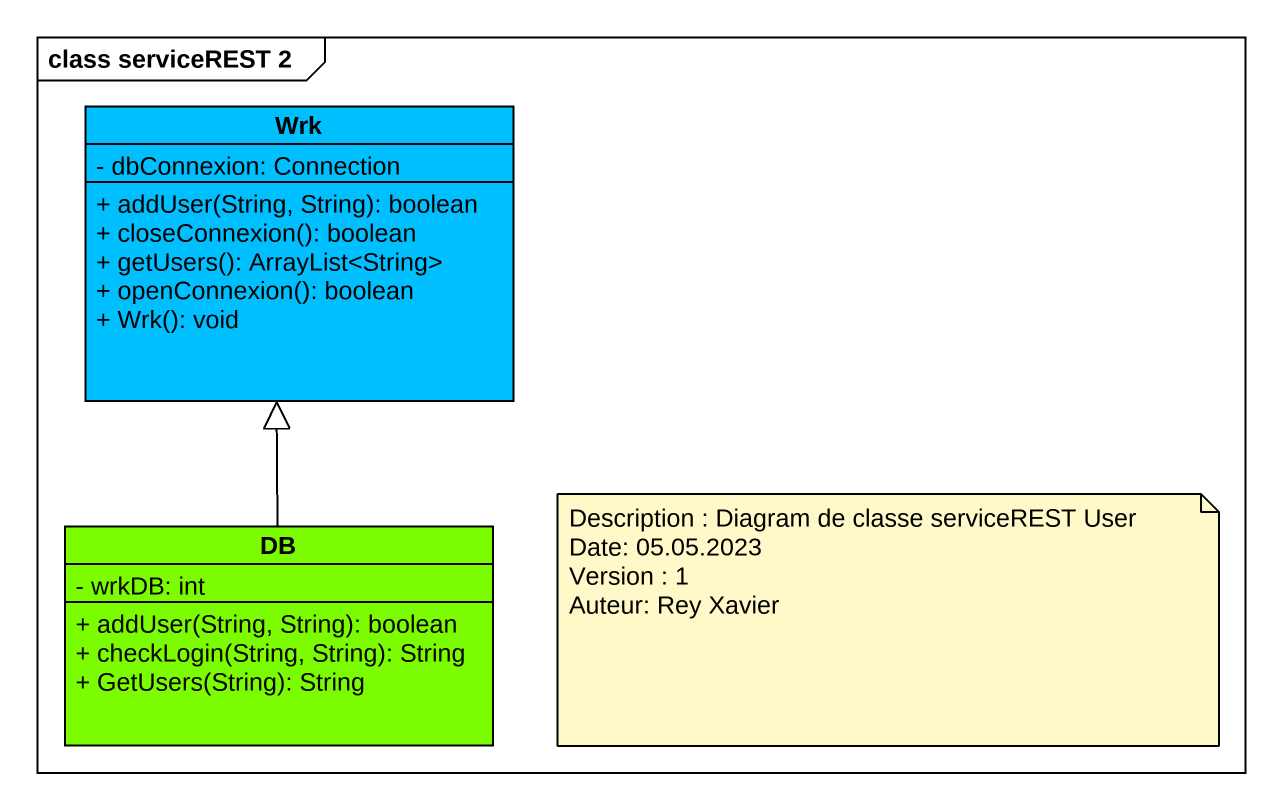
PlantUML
@startuml
mainframe class serviceREST 2
hide circle
hide empty members
skinparam classAttributeIconSize 0
class Wrk #00BFFF {
  - dbConnexion: Connection
  + addUser(String, String): boolean
  + closeConnexion(): boolean
  + getUsers(): ArrayList<String>
  + openConnexion(): boolean
  + Wrk(): void
}
class DB #7CFC00 {
  - wrkDB: int
  + addUser(String, String): boolean
  + checkLogin(String, String): String
  + GetUsers(String): String
}
DB -up-|> Wrk
note as N1
  Description : Diagram de classe serviceREST User
  Date: 05.05.2023
  Version : 1
  Auteur: Rey Xavier
end note
@enduml
